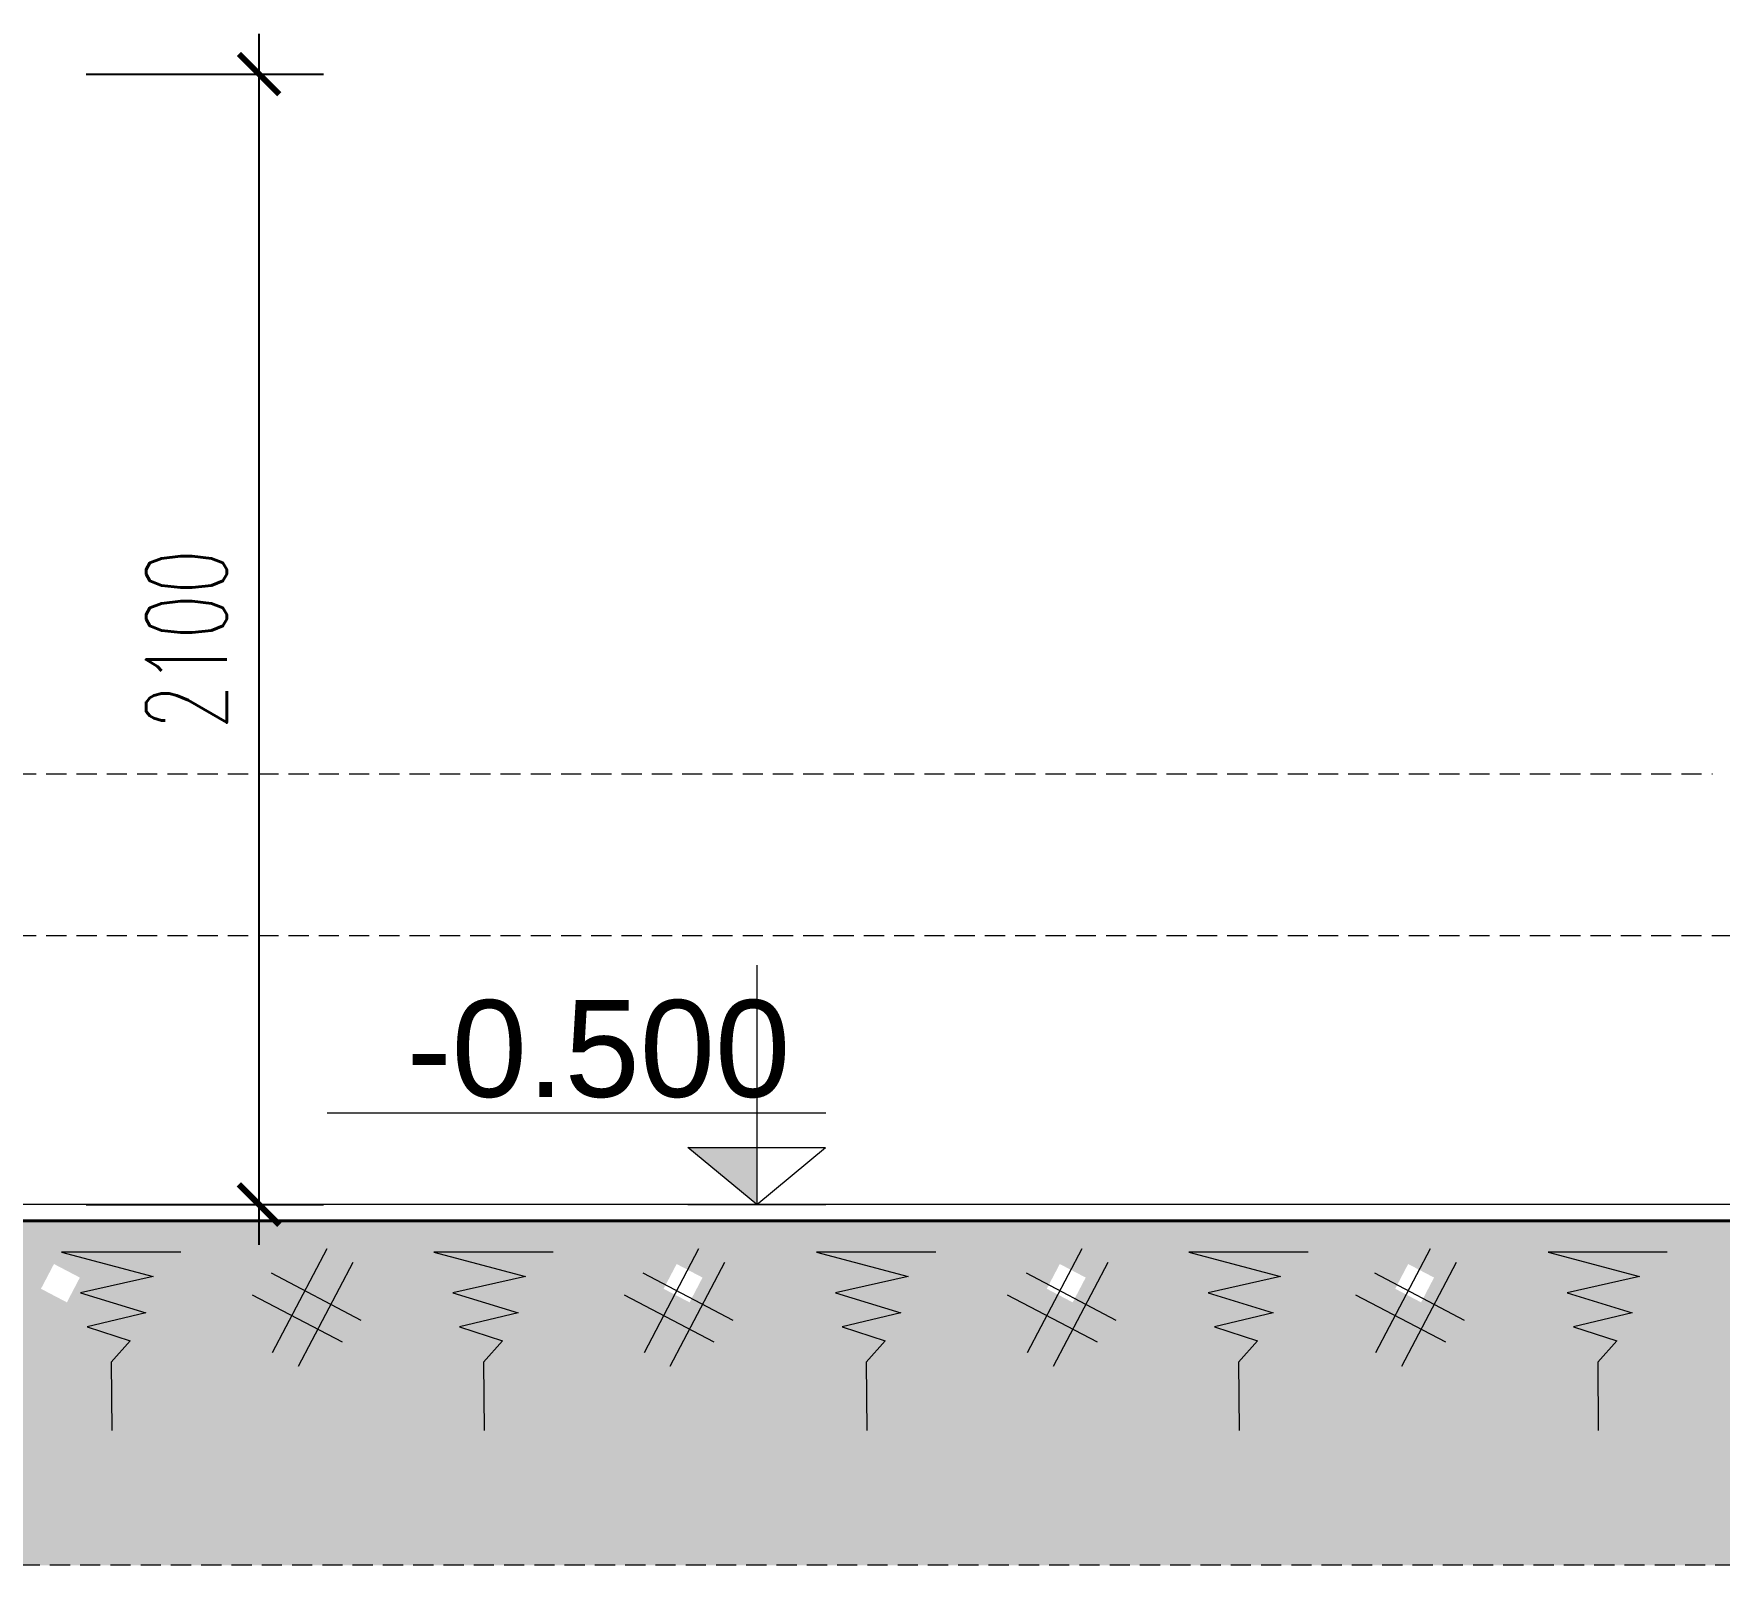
# Model space of a CAD drawing. Header units: millimetres. Extents: x -229618 to 2906, y -178063 to 96806.
# Drawn here: x -35596 to -32465, y -152275 to -149430 of the extents above; entities that cross this region are included whole.
import ezdxf
from ezdxf.enums import TextEntityAlignment as Align

# ---------------------------------------------------------------- set-up
doc = ezdxf.new("R2010")
doc.units = ezdxf.units.MM
doc.header["$LTSCALE"] = 200
doc.header["$MEASUREMENT"] = 0
doc.header["$PDMODE"] = 3
doc.header["$PDSIZE"] = 50
doc.linetypes.add('DASHED2', pattern=[0.375, 0.25, -0.125])
doc.layers.get('0').update_dxf_attribs({"color": 95, "linetype": 'CONTINUOUS'})
doc.layers.get('DEFPOINTS').update_dxf_attribs({"linetype": 'CONTINUOUS'})
for name, color, linetype, lineweight in [('cat', 1, 'CONTINUOUS', 40), ('hatch', 250, 'CONTINUOUS', 5), ('nho', 252, 'CONTINUOUS', 15), ('thay', 7, 'CONTINUOUS', 18)]:
    doc.layers.add(name, color=color, linetype=linetype, lineweight=lineweight)
doc.layers.add('DIM', color=251, linetype='CONTINUOUS')
doc.layers.add('TEXT', color=33, linetype='CONTINUOUS')
doc.styles.add('Arial N  iso', font='vnarialn_0.ttf')
doc.styles.add('Scale', font='vnsimli.shx', dxfattribs={"width": 0.65, "bigfont": 'bigfont.shx'})
doc.dimstyles.new('Scale', dxfattribs={"dimscale": 75, "dimtxt": 2, "dimasz": 1, "dimexe": 1.6, "dimexo": 0, "dimgap": 0.8, "dimtad": 1, "dimdec": 0, "dimzin": 0, "dimdsep": 46, "dimtxsty": 'Scale', "dimblk": 'ARCHTICK', "dimcen": 0.1, "dimdle": 1, "dimclrd": 256, "dimclre": 256, "dimclrt": 3, "dimadec": 0, "dimazin": 0, "dimtfac": 1, "dimtdec": 0, "dimtix": 1, "dimtmove": 2, "dimatfit": 3, "dimldrblk": 'ARCHTICK', "dimfxl": 0, "dimtolj": 1, "dimtzin": 0, "dimarcsym": 0})

# ---------------------------------------------------------------- blocks, each defined once
blk = doc.blocks.new('nendat')
at = {"layer": 'hatch', "linetype": 'Continuous'}
for p, q in [((7.2, 103.2), (108.6, -90)), ((-40.9, 77.9), (60.5, -115.2)), ((-56.8, -29.8), (110.3, 57.9)), ((-21.9, -70.2), (145.2, 17.5))]:
    blk.add_line(p, q, dxfattribs=at)
blk = doc.blocks.new('cao do')
at = {"layer": 'thay'}
for p, q in [((0, 444.6), (0, 0)), ((798.2, 170.2), (-128.3, 170.2)), ((0, 0), (-127.9, 106.1)), ((127.9, 106.1), (-127.9, 106.1)), ((0, 0), (127.9, 106.1))]:
    blk.add_line(p, q, dxfattribs=at)
at = {"layer": 'thay', "ltscale": 600}
blk.add_line((128.3, 0), (-128.3, 0), dxfattribs=at)
at = {"layer": 'thay', "color": 150, "ltscale": 600}
blk.add_solid([(0, 0), (0, 106.1), (127.9, 106.1)], dxfattribs=at)
at = {"layer": 'TEXT', "style": 'Arial N  iso'}
blk.add_attdef('%%P0.000', text='', height=200, dxfattribs=at).set_placement((69.5, 290), align=Align.MIDDLE_LEFT)
blk = doc.blocks.new('_ArchTick')
at = {"color": 0, "linetype": 'ByBlock', "const_width": 0.15}
blk.add_lwpolyline([(-0.5, -0.5), (0.5, 0.5)], dxfattribs=at)
blk = doc.blocks.new('*D3002')
at = {"layer": 'DEFPOINTS', "color": 0}
for p in [(-35498.7, -149504.9), (-35177.7, -149504.9), (-35498.7, -151604.9)]:
    blk.add_point(p, dxfattribs=at)
at = {"layer": 'DIM', "lineweight": -2}
for p, q in [((-35177.7, -151679.9), (-35177.7, -149429.9)), ((-35498.7, -149504.9), (-35057.7, -149504.9)), ((-35498.7, -151604.9), (-35057.7, -151604.9))]:
    blk.add_line(p, q, dxfattribs=at)
at = {"layer": 'DIM', "lineweight": -2, "xscale": 75, "yscale": 75, "zscale": 75}
for p, rotation in [((-35177.7, -149504.9), 90), ((-35177.7, -151604.9), 270)]:
    blk.add_blockref('_ArchTick', p, dxfattribs=dict(at, rotation=rotation))
at = {"layer": 'DIM', "color": 3, "insert": (-35312.7, -150554.9), "char_height": 150, "attachment_point": 5, "rotation": 90, "style": 'Scale'}
blk.add_mtext('\\A1;2100', dxfattribs=at)

msp = doc.modelspace()

# ---------------------------------------------------------------- hatches: boundary and pattern name
at = {"layer": 'hatch', "linetype": 'Continuous'}
h = msp.add_hatch(dxfattribs=at)
h.set_pattern_fill('AR-CONC', color=256, scale=50, style=0)
h.set_pattern_definition([(50, (-87331.38, -152492.57), (358.6301, -31.376), [37.5, -412.5]), (355, (-87331.38, -152492.57), (-69.3757, 376.096), [30, -330]), (100.4514, (-87301.5, -152495.2), (289.2547, 344.7198), [31.87, -350.571]), (46.1842, (-87331.4, -152392.57), (533.6205, -82.7595), [56.25, -618.75]), (96.6356, (-87286.9, -152399.47), (467.3314, 487.059), [47.805, -525.8565]), (351.1842, (-87331.4, -152392.57), (467.331, 487.0593), [45, -495]), (21, (-87281.38, -152417.57), (298.4535, -201.3094), [37.5, -412.5]), (326, (-87281.38, -152417.57), (121.6577, 362.575), [30, -330]), (71.4514, (-87256.5, -152434.35), (420.1113, 161.2652), [31.87, -350.571]), (37.5, (-87331.38, -152492.57), (6.07993, 166.44693), [0, -326, 0, -335, 0, -331.25]), (7.5, (-87331.38, -152492.57), (131.53477, 197.20586), [0, -191, 0, -318.5, 0, -126.25]), (327.5, (-87442.88, -152492.57), (266.91122, -11.27744), [0, -125, 0, -390, 0, -517.5]), (317.5, (-87492.88, -152492.57), (291.5931, 50.0525), [0, -162.5, 0, -259, 0, -367.5])])
h.paths.add_polyline_path([(-55503.1, -150984.9), (-53744.9, -150984.9), (-53744.9, -151096.7), (-53749.2, -151104.9), (-55503.1, -151104.9), (-55503.1, -151084.9)])
h.paths.add_polyline_path([(-55503.1, -151104.9), (-54486, -151104.9), (-54466.3, -151115.2), (-54490.5, -151161.2), (-54442.4, -151186.5), (-54399.6, -151104.9), (-53774.3, -151104.9), (-53754.6, -151115.2), (-53778.8, -151161.2), (-53744.9, -151179), (-53744.9, -151213.7), (-53730.6, -151186.5), (-53717.4, -151193.4), (-53717.4, -151161.3), (-53687.8, -151104.9), (-53253.1, -151104.9), (-53253.1, -152274.9), (-55503.1, -152274.9)])
h.paths.add_polyline_path([(-37365.4, -151644.3), (-37365.4, -151584.9), (-35943.1, -151584.9), (-35943.1, -151643.2), (-36010.4, -151643.2), (-35943.1, -151661.1), (-35943.1, -151684.9), (-35943.1, -151711.3), (-35975, -151718.5), (-35943.1, -151728.5), (-35943.1, -151777.5), (-35963.1, -151782.2), (-35943.1, -151788.6), (-35943.1, -152274.9), (-39833.1, -152274.9), (-39833.1, -151584.9), (-37365.4, -151584.9), (-37365.4, -151643.2), (-37369.3, -151643.2)])
h.paths.add_polyline_path([(-36222.3, -151740.4), (-36270.4, -151715.2), (-36294.6, -151761.2), (-36246.4, -151786.5)], flags=16)
h.paths.add_polyline_path([(-36917.6, -151715.2), (-36941.8, -151761.2), (-36893.6, -151786.5), (-36869.5, -151740.4)], flags=16)
h.paths.add_polyline_path([(-37629.3, -151715.2), (-37653.5, -151761.2), (-37605.4, -151786.5), (-37581.2, -151740.4)], flags=16)
h.paths.add_polyline_path([(-38282.8, -151715.2), (-38306.9, -151761.2), (-38258.8, -151786.5), (-38234.6, -151740.4)], flags=16)
h.paths.add_polyline_path([(-38994.5, -151715.2), (-39018.7, -151761.2), (-38970.5, -151786.5), (-38946.4, -151740.4)], flags=16)
h.paths.add_polyline_path([(-39641.7, -151715.2), (-39665.8, -151761.2), (-39617.7, -151786.5), (-39593.6, -151740.4)], flags=16)
h.paths.add_polyline_path([(-35558.7, -151715.2), (-35582.8, -151761.2), (-35534.7, -151786.5), (-35510.6, -151740.4)], flags=16)
h.paths.add_polyline_path([(-34378, -151786.5), (-34353.9, -151740.4), (-34402, -151715.2), (-34426.2, -151761.2)], flags=16)
h.paths.add_polyline_path([(-33666.3, -151786.5), (-33642.1, -151740.4), (-33690.3, -151715.2), (-33714.4, -151761.2)], flags=16)
h.paths.add_polyline_path([(-33019.1, -151786.5), (-32995, -151740.4), (-33043.1, -151715.2), (-33067.2, -151761.2)], flags=16)
h.paths.add_polyline_path([(-32307.4, -151786.5), (-32283.2, -151740.4), (-32331.3, -151715.2), (-32355.5, -151761.2)], flags=16)
h.paths.add_polyline_path([(-53717.4, -150984.9), (-53253.1, -150984.9), (-53253.1, -151104.9), (-53717.4, -151104.9)])
h.paths.add_polyline_path([(-53744.9, -150984.9), (-53717.4, -150984.9), (-53717.4, -151044.4), (-53744.9, -151096.7)])
h.paths.add_polyline_path([(-53717.4, -151044.4), (-53717.4, -151104.9), (-53744.9, -151104.9), (-53744.9, -151096.7)])
h.paths.add_polyline_path([(-45233.1, -151684.9), (-40053.1, -151684.9), (-40053.1, -152274.9), (-45233.1, -152274.9)])
h.paths.add_polyline_path([(-47633.1, -151684.9), (-45453.1, -151684.9), (-45453.1, -152274.9), (-47633.1, -152274.9)])
h.paths.add_polyline_path([(-51943.1, -151684.9), (-47853.1, -151684.9), (-47853.1, -152274.9), (-51943.1, -152274.9)])
h.paths.add_polyline_path([(-53033.1, -151684.9), (-51943.1, -151684.9), (-51943.1, -152274.9), (-53033.1, -152274.9)])
h.paths.add_polyline_path([(-54255.5, -151033.4), (-54255.5, -150726.3), (-54480.5, -150726.3), (-54480.5, -151033.4)], flags=9)
h.paths.add_polyline_path([(-59254.3, -152274.9), (-55708.1, -152274.9), (-55708.1, -151584.9), (-59254.3, -151584.9)])
h.paths.add_polyline_path([(-32435.1, -152274.9), (-32435.1, -151634.9), (-35723.1, -151634.9), (-35723.1, -152274.9)])

# ---------------------------------------------------------------- linework, layer by layer
at = {"layer": 'cat', "linetype": 'Continuous'}
msp.add_lwpolyline([(-32435.1, -151634.9), (-35723.1, -151634.9)], dxfattribs=at)
at = {"layer": 'hatch', "color": 251, "linetype": 'DASHED2', "ltscale": 0.75}
for p, q in [((-59254.3, -150804.9), (-32477.7, -150804.9)), ((-59254.3, -151104.9), (-32435.1, -151104.9)), ((-32435.1, -152274.9), (-59254.3, -152274.9))]:
    msp.add_line(p, q, dxfattribs=at)
at = {"layer": 'nho', "linetype": 'Continuous'}
for points in [[(-35323.3, -151693.2), (-35544.5, -151693.2), (-35374.6, -151738.3), (-35509.1, -151768.5), (-35388.2, -151806.2), (-35497.2, -151832.2), (-35417.1, -151857.7), (-35452.3, -151897.7), (-35451.3, -152024.7)], [(-34631.6, -151693.2), (-34852.8, -151693.2), (-34683, -151738.3), (-34817.5, -151768.5), (-34696.5, -151806.2), (-34805.5, -151832.2), (-34725.4, -151857.7), (-34760.6, -151897.7), (-34759.6, -152024.7)], [(-33920.8, -151693.2), (-34142, -151693.2), (-33972.1, -151738.3), (-34106.6, -151768.5), (-33985.7, -151806.2), (-34094.7, -151832.2), (-34014.5, -151857.7), (-34049.8, -151897.7), (-34048.8, -152024.7)], [(-33229.1, -151693.2), (-33450.3, -151693.2), (-33280.4, -151738.3), (-33414.9, -151768.5), (-33294, -151806.2), (-33403, -151832.2), (-33322.9, -151857.7), (-33358.1, -151897.7), (-33357.1, -152024.7)], [(-32561.9, -151693.2), (-32783.1, -151693.2), (-32613.2, -151738.3), (-32747.7, -151768.5), (-32626.8, -151806.2), (-32735.7, -151832.2), (-32655.6, -151857.7), (-32690.9, -151897.7), (-32689.9, -152024.7)]]:
    msp.add_lwpolyline(points, dxfattribs=at)
at = {"layer": 'thay', "linetype": 'Continuous'}
msp.add_lwpolyline([(-32435.1, -151604.9), (-35723.1, -151604.9)], dxfattribs=at)

# ---------------------------------------------------------------- block references
at = {"layer": 'hatch', "linetype": 'Continuous', "xscale": -1}
for p in [(-35044.6, -151790.4), (-34353.9, -151790.4), (-33642.1, -151790.4), (-32995, -151790.4)]:
    msp.add_blockref('nendat', p, dxfattribs=at)
at = {"layer": 'thay', "linetype": 'Continuous'}
ref = msp.add_blockref('cao do', (-34253.2, -151604.9), dxfattribs=dict(at, xscale=-1))
ref.add_attrib('%%P0.000', '-0.500', dxfattribs={"layer": 'TEXT', "height": 180, "style": 'Arial N  iso'}).set_placement((-34903.7, -151314.9), align=Align.MIDDLE_LEFT)

# ---------------------------------------------------------------- dimensions: what is measured, and where the dimension line sits
at = {"layer": 'DIM'}
dim = msp.add_linear_dim(base=(-35177.7, -149504.9), p1=(-35498.7, -151604.9), p2=(-35498.7, -149504.9), angle=90, dimstyle='Scale', dxfattribs=at)
dim.commit()
dim.dimension.update_dxf_attribs({"geometry": '*D3002', "text_midpoint": (-35312.7, -150554.9)})

doc.saveas('drawing.dxf')
